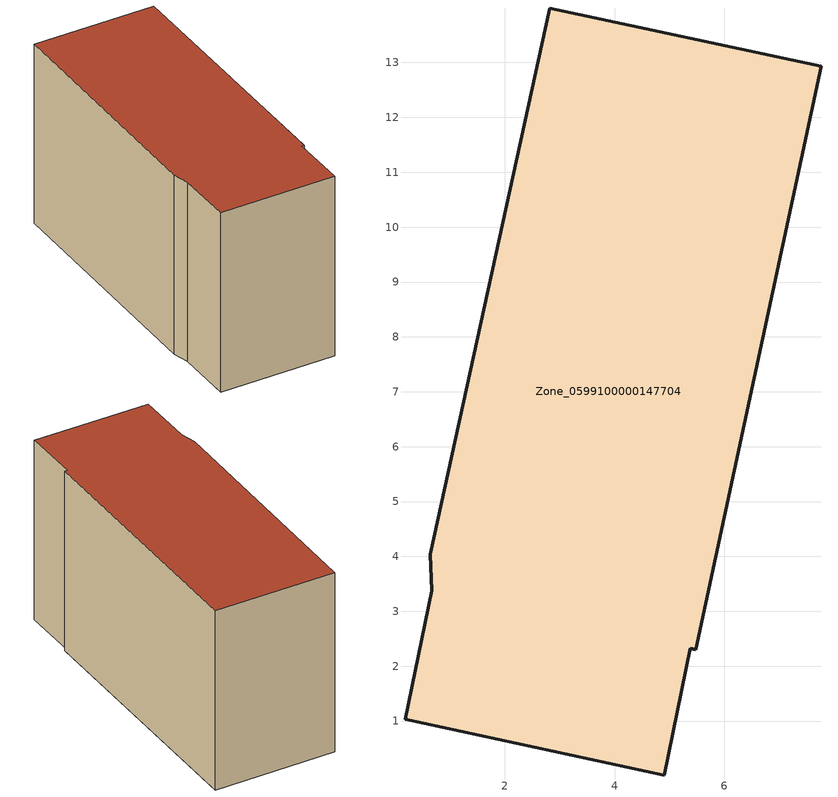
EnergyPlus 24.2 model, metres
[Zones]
Zone_0599100000147704
 floor ground (C_G): 4.91,0.02 0.18,1.03 0.67,3.38 0.64,4.04 2.82,13.99 7.77,12.93 5.48,2.3 5.38,2.32 z0
 wall outside (C_F): 2.82,13.99 0.64,4.04 0.67,3.38 0.18,1.03 4.91,0.02 5.38,2.32 5.48,2.3 7.77,12.93 2.82,13.99 z0:7.8
 roof outside (C_R): 0.64,4.04 0.67,3.38 0.18,1.03 4.91,0.02 5.38,2.32 5.48,2.3 7.77,12.93 2.82,13.99 z7.8
[BUILDING]
Pand.0599100000147704: North Axis=0; Terrain=City; Loads Convergence Tolerance Value=0.04; Temperature Convergence Tolerance Value=0.4; Solar Distribution=FullExterior; Maximum Number of Warmup Days=25; Minimum Number of Warmup Days=1
[Site:Location]
Rotterdam.The.Hague.AP_ZH_NLD Design_Conditions: Latitude=51.96; Longitude=4.45; Time Zone=1; Elevation=-4.5
[SITE:GROUNDTEMPERATURE:BUILDINGSURFACE]
18, 18, 18, 18, 18, 18, 18, 18, 18, 18, 18, 18
[MATERIAL] Thermal Absorptance=0.9; Solar Absorptance=0.7; Visible Absorptance=0.7
Name | Roughness | Thickness | Conductivity | Density | Specific Heat
G.TC.1975-1991 | MediumSmooth | 0.15 | 0.288461 | 540 | 1210
F.TC.1975-1991 | Rough | 0.3 | 0.230769 | 1920 | 840
R.TC.1975-1991 | MediumRough | 0.2 | 0.153846 | 1500 | 1000
[CONSTRUCTION]
C_G: G.TC.1975-1991
C_F: F.TC.1975-1991
C_R: R.TC.1975-1991
[ZONE]
Zone_0599100000147704: Type=1; Multiplier=1; Ceiling Height=Autocalculate; Volume=Autocalculate; Floor Area=autocalculate; Part of Total Floor Area=Yes
[ZONEINFILTRATION:DESIGNFLOWRATE]
Infil_Zone_0599100000147704: Zone or ZoneList or Space or SpaceList=Zone_0599100000147704; Schedule=AlwaysOn; Design Flow Rate Calculation Method=Flow/Area; Flow Rate per Floor Area=0.003; Constant Term Coefficient=1; Temperature Term Coefficient=0; Velocity Term Coefficient=0; Velocity Squared Term Coefficient=0
[HVACTEMPLATE:ZONE:IDEALLOADSAIRSYSTEM]
Zone_0599100000147704: Maximum Heating Supply Air Temperature=50; Minimum Cooling Supply Air Temperature=13; Maximum Heating Supply Air Humidity Ratio=0.0156; Minimum Cooling Supply Air Humidity Ratio=0.0077; Heating Limit=NoLimit; Cooling Limit=NoLimit; Dehumidification Control Type=ConstantSensibleHeatRatio; Cooling Sensible Heat Ratio=0.7; Dehumidification Setpoint=60; Humidification Control Type=None; Humidification Setpoint=30; Outdoor Air Method=None; Outdoor Air Flow Rate per Person=0.00944; Outdoor Air Flow Rate per Zone Floor Area=0; Outdoor Air Flow Rate per Zone=0; Demand Controlled Ventilation Type=None; Outdoor Air Economizer Type=NoEconomizer; Heat Recovery Type=None; Sensible Heat Recovery Effectiveness=0.7; Latent Heat Recovery Effectiveness=0.65
[ZONECONTROL:THERMOSTAT]
ThermostatControl_Zone_0599100000147704: Zone or ZoneList=Zone_0599100000147704; Control Type Schedule=DualSetpointControlType; Control 1=Thermostat_Zone_0599100000147704; Temperature Difference Between Cutout And Setpoint=0
[THERMOSTATSETPOINT:DUALSETPOINT]
Thermostat_Zone_0599100000147704: Heating Setpoint Temperature Schedule=HeatingSetpoint_Zone_0599100000147704; Cooling Setpoint Temperature Schedule=CoolingSetpoint_Zone_0599100000147704
[SCHEDULE:COMPACT]
HeatingSetpoint_Zone_0599100000147704: Through: 12/31, For: AllDays, Until: 24:00, 21
CoolingSetpoint_Zone_0599100000147704: Through: 12/31, For: AllDays, Until: 24:00, 24
DualSetpointControlType: Through: 12/31, For: AllDays, Until: 24:00, 4
AlwaysOn: Through: 12/31, For: AllDays, Until: 24:00, 1
